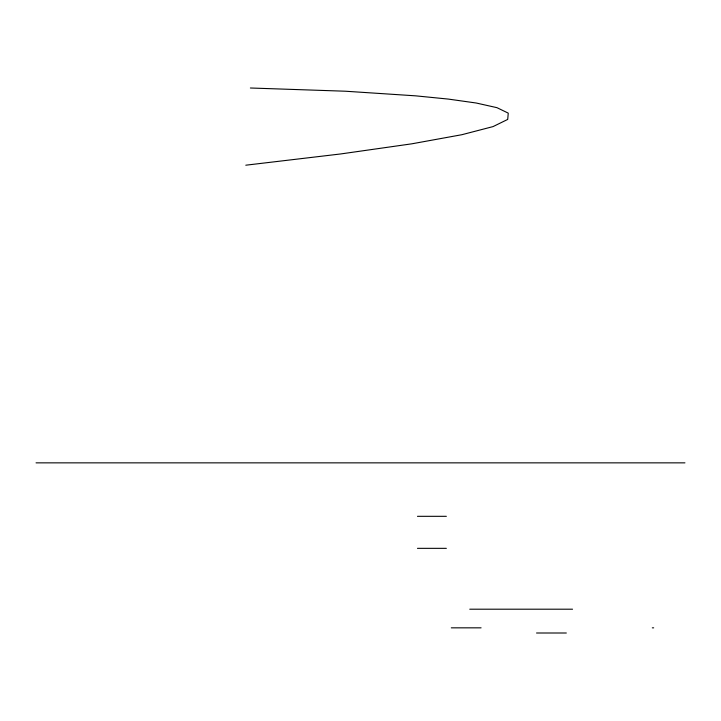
<?xml version="1.0" encoding="UTF-8"?>
<svg xmlns="http://www.w3.org/2000/svg" width="721" height="721" viewBox="0 0 721 721"><rect width="100%" height="100%" fill="white"/><g stroke="black" fill="none" stroke-linecap="round" stroke-linejoin="round"><path stroke-width="1.08" d="M245.789 165.199L340.564 153.97L411.799 143.821L461.837 134.719L493.038 126.599L507.719 119.416L508.251 113.125L496.967 107.672L476.202 103.013L448.318 99.083L415.638 95.839L345.314 91.216L250.385 87.998M36.05 462.855L684.95 462.855M417.468 516.317L446.353 516.317M417.468 548.339L446.353 548.339M469.759 609.2L572.546 609.2M451.301 627.838L481.087 627.838M652.316 627.838L653.668 627.838M536.541 633.002L566.327 633.002"/></g></svg>
